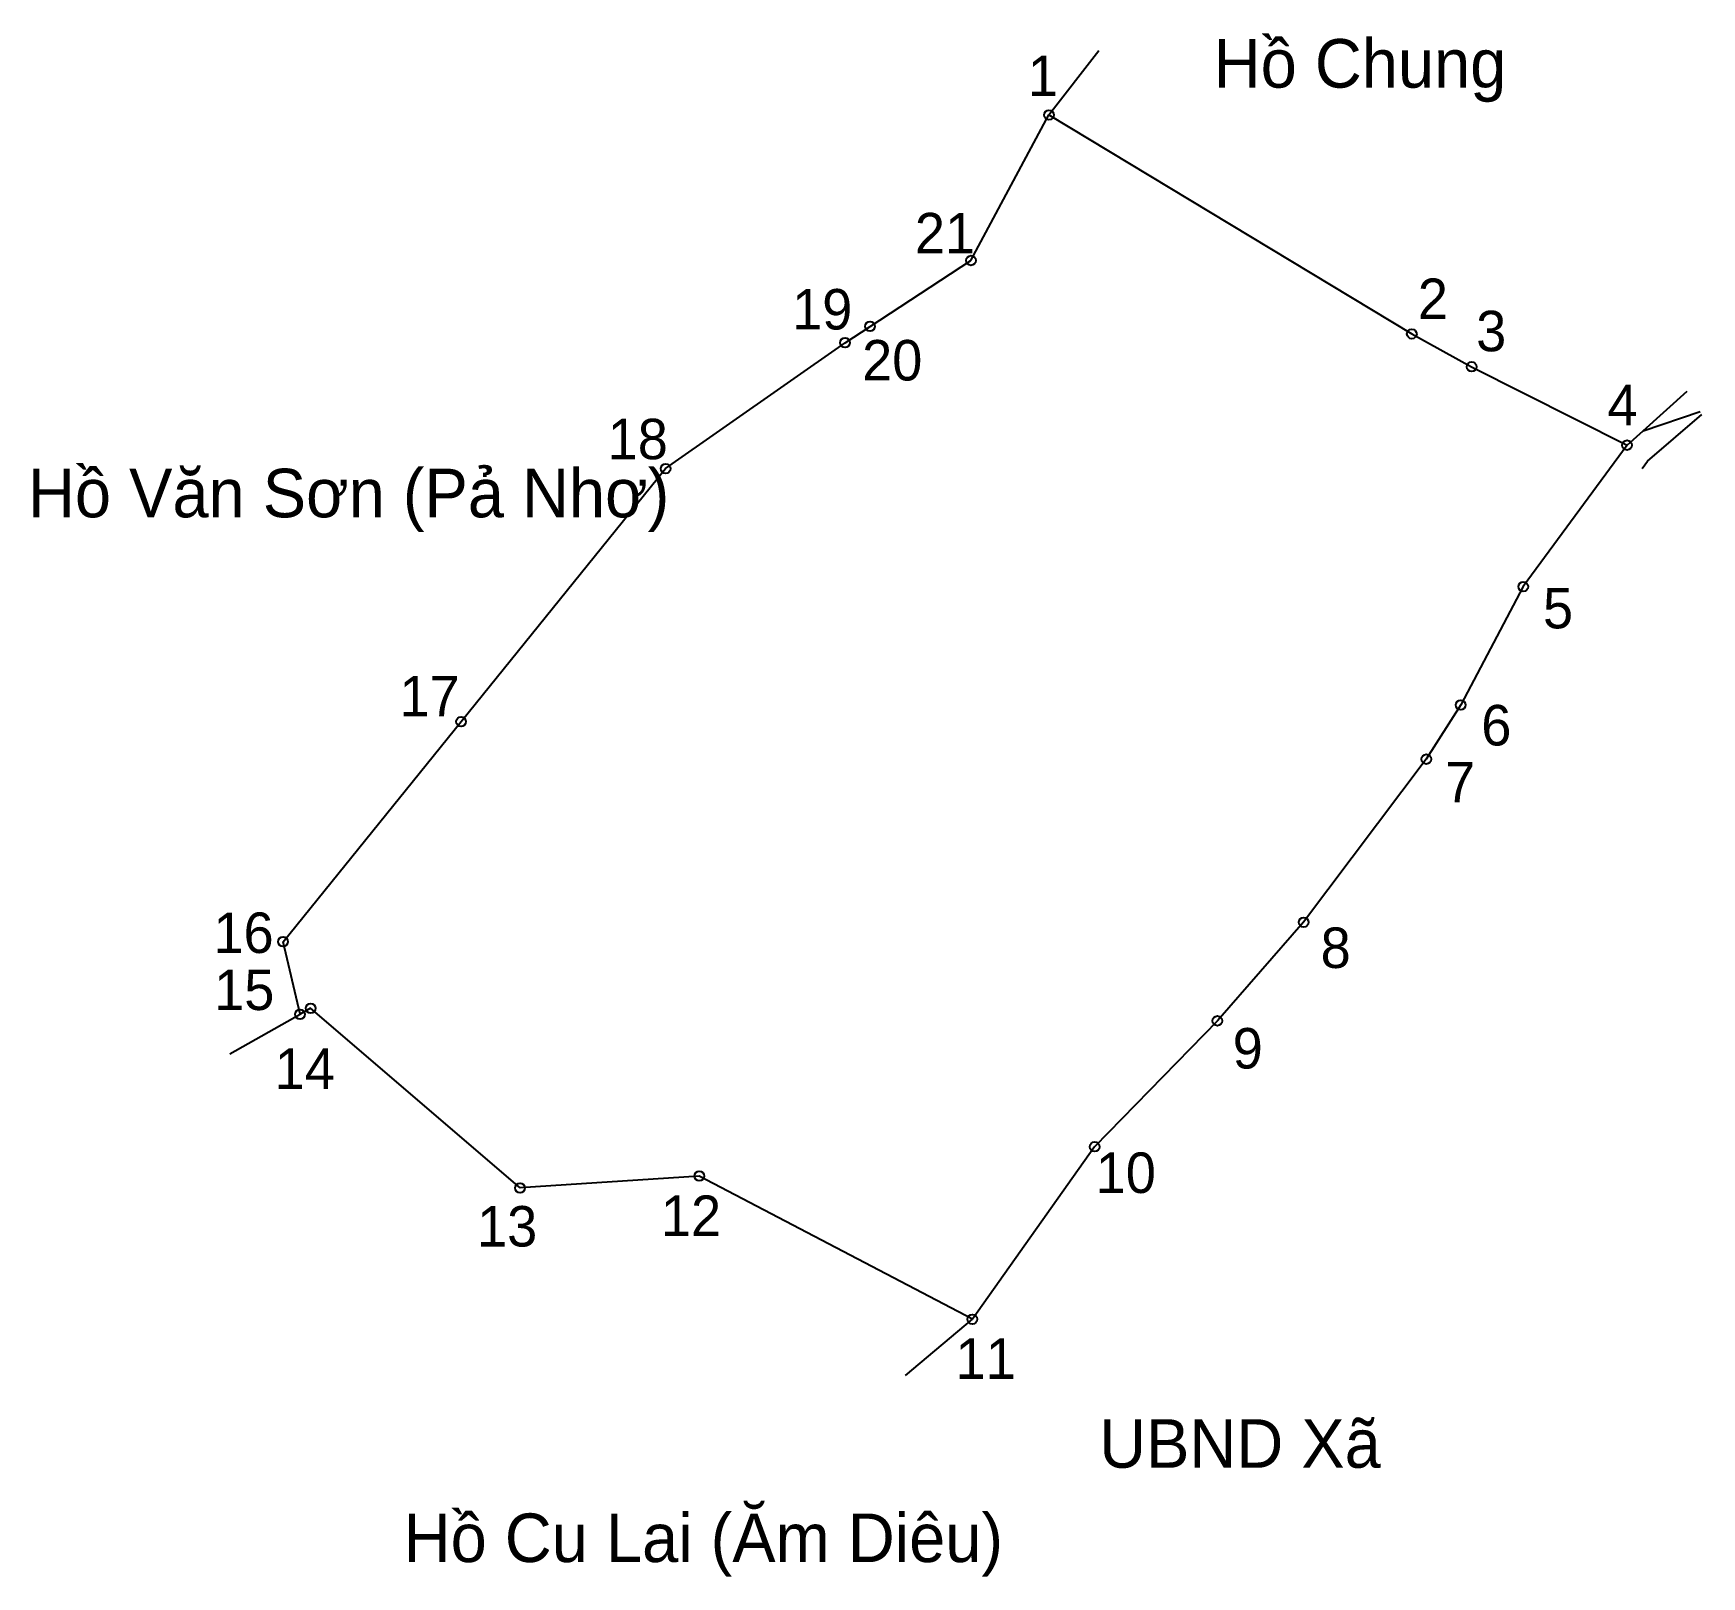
# Model space of a CAD drawing. Extents: x 546811 to 546973, y 1825017 to 1825167.
import ezdxf

# ---------------------------------------------------------------- set-up
doc = ezdxf.new("R2010")
doc.units = 0
for name, color, linetype in [('CanhThua', 7, 'Continuous'), ('MocDinhThua', 7, 'Continuous'), ('RauThua', 7, 'Continuous'), ('SoHieuDinhThua', 7, 'Continuous'), ('TenChuLanCan', 7, 'Continuous')]:
    doc.layers.add(name, color=color, linetype=linetype)

msp = doc.modelspace()

# ---------------------------------------------------------------- linework, layer by layer
at = {"layer": 'CanhThua'}
for p, q in [((546902.41, 1825144.76), (546910, 1825158.92)), ((546910, 1825158.92), (546945.28, 1825137.62)), ((546892.6, 1825138.35), (546902.41, 1825144.76)), ((546890.17, 1825136.76), (546892.6, 1825138.35)), ((546945.28, 1825137.62), (546951.09, 1825134.42)), ((546872.72, 1825124.52), (546890.17, 1825136.76)), ((546951.09, 1825134.42), (546966.2, 1825126.8)), ((546966.2, 1825126.8), (546956.11, 1825113.04)), ((546852.84, 1825099.91), (546872.72, 1825124.52)), ((546956.11, 1825113.04), (546950.03, 1825101.53)), ((546950.03, 1825101.53), (546946.68, 1825096.26)), ((546835.53, 1825078.5), (546852.84, 1825099.91)), ((546946.68, 1825096.26), (546934.76, 1825080.4)), ((546934.76, 1825080.4), (546926.37, 1825070.81)), ((546837.18, 1825071.45), (546835.53, 1825078.5)), ((546838.21, 1825072.03), (546837.18, 1825071.45)), ((546858.57, 1825054.56), (546838.21, 1825072.03)), ((546926.37, 1825070.81), (546914.44, 1825058.56)), ((546914.44, 1825058.56), (546902.55, 1825041.79)), ((546876, 1825055.71), (546858.57, 1825054.56)), ((546902.55, 1825041.79), (546876, 1825055.71))]:
    msp.add_line(p, q, dxfattribs=at)
at = {"layer": 'MocDinhThua'}
for centre in [(546910, 1825158.92), (546902.41, 1825144.76), (546892.6, 1825138.35), (546890.17, 1825136.76), (546945.28, 1825137.62), (546951.09, 1825134.42), (546966.2, 1825126.8), (546872.72, 1825124.52), (546956.11, 1825113.04), (546950.03, 1825101.53), (546852.84, 1825099.91), (546946.68, 1825096.26), (546934.76, 1825080.4), (546835.53, 1825078.5), (546838.21, 1825072.03), (546837.18, 1825071.45), (546926.37, 1825070.81), (546914.44, 1825058.56), (546876, 1825055.71), (546858.57, 1825054.56), (546902.55, 1825041.79)]:
    msp.add_circle(centre, 0.472, dxfattribs=at)
at = {"layer": 'RauThua'}
for p, q in [((546910, 1825158.92), (546914.85, 1825165.19)), ((546967.77, 1825128.2), (546972.05, 1825132.05)), ((546967.77, 1825128.2), (546973.32, 1825130.07)), ((546968.19, 1825125.24), (546973.46, 1825129.78)), ((546966.2, 1825126.8), (546967.77, 1825128.2)), ((546966.2, 1825126.8), (546967.77, 1825128.2)), ((546967.66, 1825124.53), (546968.19, 1825125.24)), ((546830.36, 1825067.6), (546837.18, 1825071.45)), ((546896.06, 1825036.3), (546902.55, 1825041.79))]:
    msp.add_line(p, q, dxfattribs=at)

# ---------------------------------------------------------------- texts
at = {"layer": 'SoHieuDinhThua'}
for s, height, p in [('1', 3.94, (546907.94, 1825160.75)), ('21', 3.936, (546896.96, 1825145.45)), ('19', 3.936, (546885.02, 1825138.05)), ('2', 3.94, (546945.86, 1825139.06)), ('3', 3.94, (546951.53, 1825135.93)), ('20', 3.936, (546891.83, 1825133.09)), ('4', 3.94, (546964.29, 1825128.73)), ('18', 3.936, (546867.09, 1825125.43)), ('5', 3.94, (546958.03, 1825108.98)), ('17', 3.936, (546846.84, 1825100.42)), ('6', 3.94, (546952.03, 1825097.59)), ('7', 3.94, (546948.51, 1825092.05)), ('16', 3.936, (546828.76, 1825077.41)), ('8', 3.94, (546936.41, 1825075.95)), ('15', 3.936, (546828.83, 1825071.86)), ('9', 3.94, (546927.86, 1825066.17)), ('14', 3.936, (546834.71, 1825064.19)), ('10', 3.936, (546914.54, 1825054.07)), ('13', 3.936, (546854.39, 1825048.86)), ('12', 3.936, (546872.27, 1825049.89)), ('11', 3.936, (546900.92, 1825035.99))]:
    msp.add_text(s, height=height, dxfattribs=at).set_placement(p)
at = {"layer": 'TenChuLanCan'}
for s, height, p in [('Hồ Chung', 4.724, (546926.02, 1825161.57)), ('Hồ Văn Sơn (Pả Nhơ)', 4.7237, (546810.73, 1825119.78)), ('UBND Xã', 4.724, (546914.88, 1825027.34)), ('Hồ Cu Lai (Ăm Diêu)', 4.7237, (546847.26, 1825018.17))]:
    msp.add_text(s, height=height, dxfattribs=at).set_placement(p)

doc.saveas('drawing.dxf')
